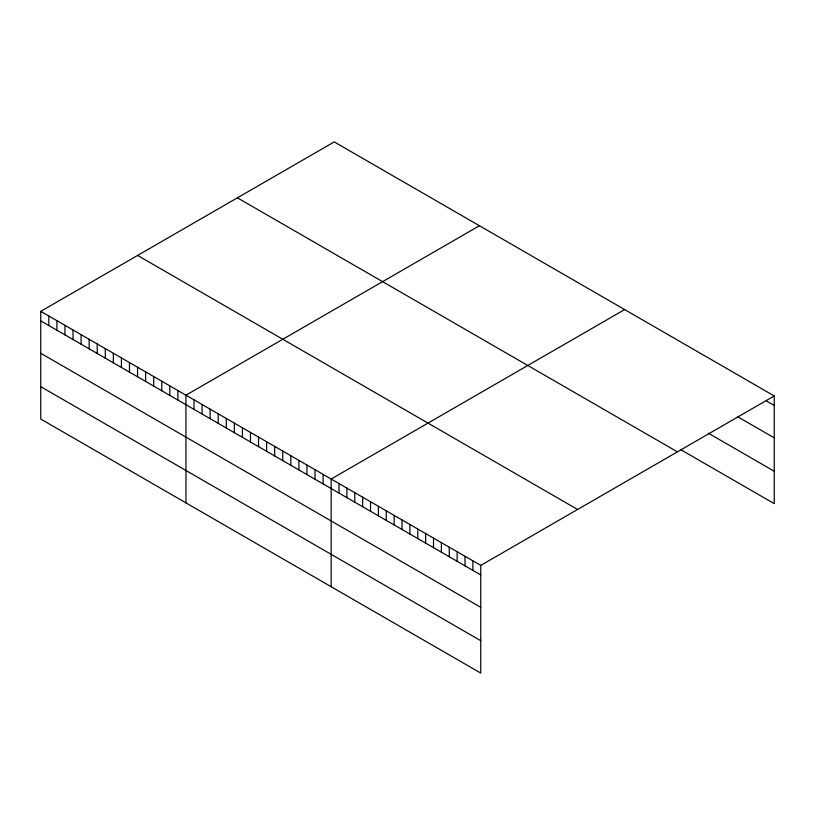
<?xml version="1.0" encoding="UTF-8"?>
<svg xmlns="http://www.w3.org/2000/svg" width="815" height="815" viewBox="0 0 815 815"><rect width="100%" height="100%" fill="white"/><g stroke="black" fill="none" stroke-linecap="round" stroke-linejoin="round"><path stroke-width="1.22" d="M40.75 311.35L480.758 565.386L480.758 673.088L40.75 419.053L40.75 311.35L334.242 141.912L774.25 395.947L774.25 503.65L680.749 449.666M479.444 225.735L185.952 395.183L185.952 502.886M624.647 309.568L331.155 479.016L331.155 586.718M480.758 565.386L774.25 395.947M766.375 400.939L774.25 405.483M737.83 416.852L774.25 437.879M708.306 433.183L774.25 471.253M237.389 197.821L677.397 451.856M137.603 255.431L577.611 509.477M40.75 320.886L480.758 574.932M40.75 353.282L480.758 607.318M40.75 386.667L480.758 640.702M472.883 560.842L472.883 570.378M465.008 556.299L465.008 565.834M457.134 551.755L457.134 561.291M449.259 547.201L449.259 556.747M441.394 542.658L441.394 552.193M433.519 538.114L433.519 547.649M425.644 533.57L425.644 543.106M417.769 529.027L417.769 538.562M409.894 524.473L409.894 534.019M402.019 519.929L402.019 529.465M394.144 515.386L394.144 524.921M386.269 510.842L386.269 520.378M378.394 506.288L378.394 515.834M370.519 501.745L370.519 511.28M362.655 497.201L362.655 506.736M354.78 492.657L354.78 502.193M346.905 488.114L346.905 497.649M339.03 483.56L339.03 493.095M323.086 474.361L323.086 483.896M315.018 469.705L315.018 479.24M306.96 465.049L306.96 474.585M298.891 460.383L298.891 469.929M290.823 455.728L290.823 465.263M282.754 451.072L282.754 460.607M274.686 446.416L274.686 455.952M266.617 441.761L266.617 451.296M258.559 437.105L258.559 446.64M250.49 432.439L250.49 441.985M242.422 427.783L242.422 437.319M234.353 423.128L234.353 432.663M226.285 418.472L226.285 428.007M218.216 413.816L218.216 423.352M210.158 409.161L210.158 418.696M202.089 404.505L202.089 414.04M194.021 399.839L194.021 409.385M177.884 390.528L177.884 400.063M169.815 385.872L169.815 395.407M161.757 381.216L161.757 390.752M153.689 376.561L153.689 386.096M145.62 371.895L145.62 381.44M137.552 367.239L137.552 376.774M129.483 362.583L129.483 372.119M121.415 357.928L121.415 367.463M113.356 353.272L113.356 362.807M105.288 348.616L105.288 358.152M97.219 343.95L97.219 353.496M89.151 339.295L89.151 348.83M81.082 334.639L81.082 344.174M73.014 329.983L73.014 339.519M64.956 325.328L64.956 334.863M56.887 320.672L56.887 330.207M48.819 316.006L48.819 325.552"/></g></svg>
